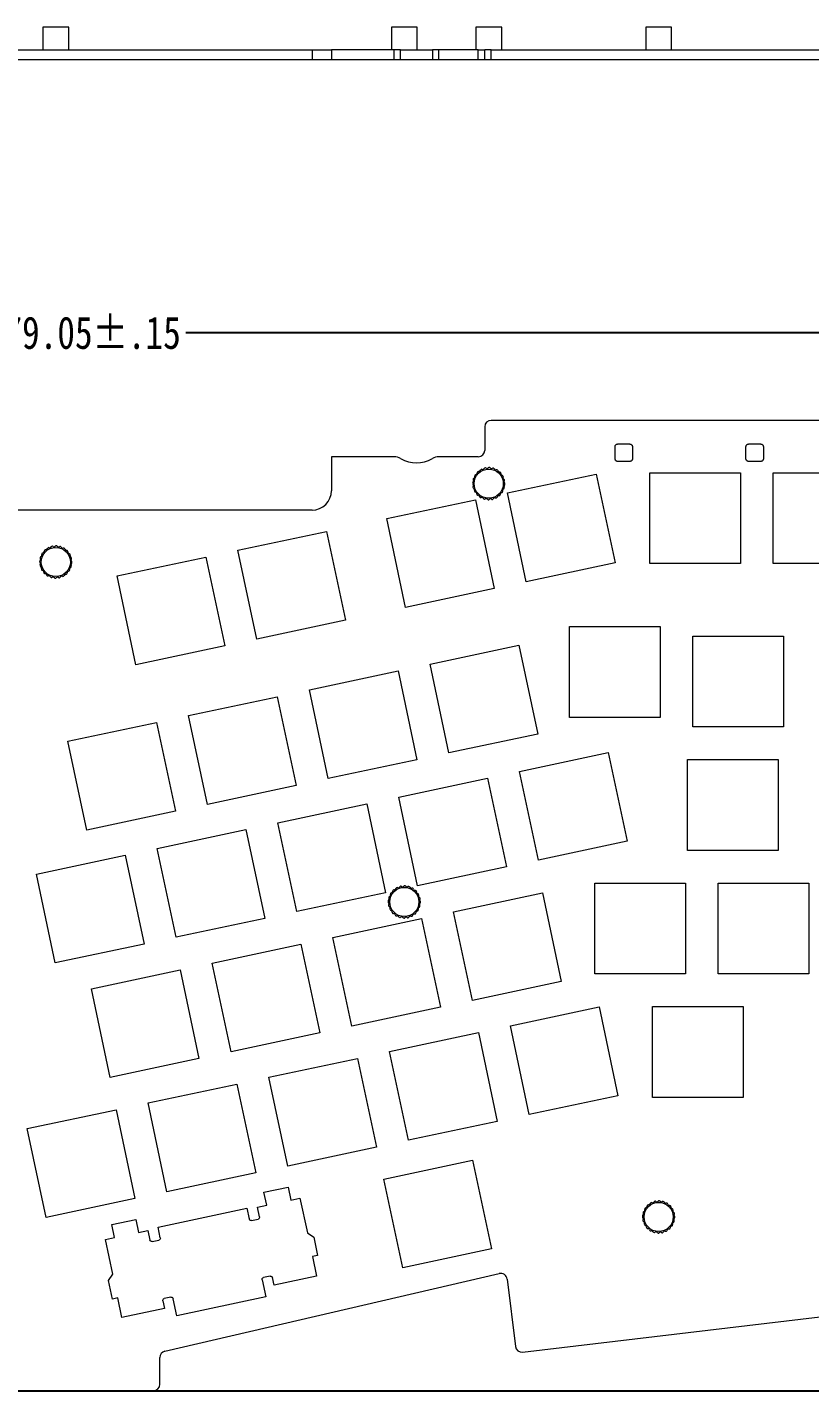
# Model space of a CAD drawing. Header units: inches. Extents: x 633 to 1402, y 68 to 485.
# Drawn here: x 895 to 1015.7, y 67.8 to 278.1 of the extents above; entities that cross this region are included whole.
import ezdxf

# ---------------------------------------------------------------- set-up
doc = ezdxf.new("R2010")
doc.units = ezdxf.units.IN
doc.header["$LTSCALE"] = 2.574606
doc.header["$MEASUREMENT"] = 0
doc.header["$PDMODE"] = 3
doc.header["$PDSIZE"] = 0.3125
doc.layers.get('0').update_dxf_attribs({"linetype": 'CONTINUOUS'})
doc.layers.get('Defpoints').update_dxf_attribs({"linetype": 'CONTINUOUS'})
doc.styles.get("Standard").update_dxf_attribs({"font": 'txt', "width": 0.8})
doc.dimstyles.new('副本 STANDARD', dxfattribs={"dimtxt": 5, "dimasz": 3, "dimexe": 0.125, "dimexo": 0.0625, "dimgap": 0.09, "dimtad": 0, "dimtoh": 1, "dimzin": 4, "dimdsep": 46, "dimtxsty": 'Standard', "dimblk": '_FILLED', "dimcen": 0.09, "dimazin": 1, "dimtp": 0.01, "dimtm": 0.01, "dimtfac": 1, "dimtofl": 0, "dimtmove": 0, "dimatfit": 3, "dimldrblk": '_FILLED', "dimfxl": 1, "dimtolj": 1, "dimtzin": 4, "dimarcsym": 0})

# ---------------------------------------------------------------- blocks, each defined once
blk = doc.blocks.new('_FILLED')
at = {"color": 0, "linetype": 'ByBlock'}
blk.add_solid([(0, 0), (-1, 0.167), (-1, -0.167)], dxfattribs=at)
blk = doc.blocks.new('*D23')
at = {"color": 0, "lineweight": -2, "transparency": 16777216}
for p, q in [((714.15, 182.34), (714.15, 231.07)), ((717.15, 230.94), (887.92, 230.94)), ((1090.2, 230.94), (919.43, 230.94)), ((1093.2, 184.34), (1093.2, 231.07))]:
    blk.add_line(p, q, dxfattribs=at)
at = {"layer": 'Defpoints', "color": 0, "transparency": 16777216}
for p in [(1093.2, 230.94), (1093.2, 184.28), (714.15, 182.28)]:
    blk.add_point(p, dxfattribs=at)
at = {"color": 0, "lineweight": -2, "transparency": 16777216, "xscale": 3, "yscale": 3, "zscale": 3, "rotation": 180}
blk.add_blockref('_FILLED', (714.15, 230.94), dxfattribs=at)
at = {"color": 0, "lineweight": -2, "transparency": 16777216, "xscale": 3, "yscale": 3, "zscale": 3}
blk.add_blockref('_FILLED', (1093.2, 230.94), dxfattribs=at)
at = {"color": 0, "transparency": 16777216, "insert": (903.67, 230.94), "char_height": 5, "attachment_point": 5}
blk.add_mtext('\\A1;379.05±.15', dxfattribs=at)
blk = doc.blocks.new('*D24')
at = {"color": 0, "lineweight": -2, "transparency": 16777216}
for p, q in [((1028.6, 217.45), (1109.17, 217.45)), ((1109.05, 214.45), (1109.05, 157.36)), ((1109.05, 70.75), (1109.05, 127.85)), ((875.78, 67.75), (1109.17, 67.75))]:
    blk.add_line(p, q, dxfattribs=at)
at = {"layer": 'Defpoints', "color": 0, "transparency": 16777216}
for p in [(1028.53, 217.45), (875.71, 67.75), (1109.05, 67.75)]:
    blk.add_point(p, dxfattribs=at)
at = {"color": 0, "lineweight": -2, "transparency": 16777216, "xscale": 3, "yscale": 3, "zscale": 3}
for p, rotation in [((1109.05, 217.45), 90), ((1109.05, 67.75), 270)]:
    blk.add_blockref('_FILLED', p, dxfattribs=dict(at, rotation=rotation))
at = {"color": 0, "transparency": 16777216, "insert": (1109.05, 142.6), "char_height": 5, "attachment_point": 5, "rotation": 90}
blk.add_mtext('\\A1;149.70±.10', dxfattribs=at)

msp = doc.modelspace()

# ---------------------------------------------------------------- linework, layer by layer
at = {"color": 7, "linetype": 'Continuous', "lineweight": 15}
for p, q in [((897.351, 278.093), (897.351, 274.593)), ((901.351, 278.093), (897.351, 278.093)), ((901.351, 274.593), (901.351, 278.093)), ((951.126, 278.093), (951.126, 274.593)), ((955.126, 278.093), (951.126, 278.093)), ((955.126, 274.593), (955.126, 278.093)), ((964.152, 278.093), (964.152, 274.593)), ((968.152, 278.093), (964.152, 278.093)), ((968.152, 274.593), (968.152, 278.093)), ((990.368, 278.093), (990.368, 274.593)), ((994.368, 278.093), (990.368, 278.093)), ((994.368, 274.593), (994.368, 278.093)), ((867.159, 274.593), (938.893, 274.593)), ((938.893, 274.593), (938.893, 273.093)), ((938.893, 274.593), (941.893, 274.593)), ((941.893, 274.593), (941.893, 273.093)), ((951.564, 274.593), (941.893, 274.593)), ((951.564, 273.093), (951.564, 274.593)), ((952.554, 274.593), (951.564, 274.593)), ((952.554, 273.093), (952.554, 274.593)), ((952.554, 274.593), (957.453, 274.593)), ((957.453, 274.593), (957.453, 273.093)), ((958.442, 274.593), (957.453, 274.593)), ((958.442, 273.093), (958.442, 274.593)), ((964.533, 274.593), (958.442, 274.593)), ((964.533, 273.093), (964.533, 274.593)), ((964.533, 274.593), (965.533, 274.593)), ((965.533, 273.093), (965.533, 274.593)), ((966.533, 274.593), (965.533, 274.593)), ((966.533, 273.093), (966.533, 274.593)), ((966.533, 274.593), (1028.533, 274.593)), ((938.893, 273.093), (867.159, 273.093)), ((941.893, 273.093), (938.893, 273.093)), ((951.564, 273.093), (941.893, 273.093)), ((952.554, 273.093), (951.564, 273.093)), ((957.453, 273.093), (952.554, 273.093)), ((958.442, 273.093), (957.453, 273.093)), ((964.533, 273.093), (958.442, 273.093)), ((965.533, 273.093), (964.533, 273.093)), ((966.533, 273.093), (965.533, 273.093)), ((1028.533, 273.093), (966.533, 273.093)), ((1028.533, 217.454), (966.533, 217.454)), ((965.533, 216.454), (965.533, 212.826)), ((985.633, 211.554), (985.633, 213.354)), ((986.083, 213.804), (987.883, 213.804)), ((988.333, 213.354), (988.333, 211.554)), ((1005.833, 211.554), (1005.833, 213.354)), ((1006.283, 213.804), (1008.083, 213.804)), ((1008.533, 213.354), (1008.533, 211.554)), ((941.893, 211.826), (941.893, 206.596)), ((951.564, 211.826), (941.893, 211.826)), ((964.533, 211.826), (958.442, 211.826)), ((987.883, 211.104), (986.083, 211.104)), ((1008.083, 211.104), (1006.283, 211.104)), ((969.038, 206.259), (982.732, 209.172)), ((982.732, 209.172), (985.645, 195.479)), ((990.999, 209.371), (1004.999, 209.371)), ((990.999, 195.371), (990.999, 209.371)), ((1004.999, 209.371), (1004.999, 195.371)), ((1010.049, 209.371), (1024.049, 209.371)), ((1010.049, 195.371), (1010.049, 209.371)), ((971.951, 192.565), (969.038, 206.259)), ((950.405, 202.295), (964.099, 205.208)), ((964.099, 205.208), (967.012, 191.514)), ((938.893, 203.596), (867.159, 203.596)), ((953.318, 188.601), (950.405, 202.295)), ((927.444, 197.41), (941.138, 200.323)), ((941.138, 200.323), (944.051, 186.629)), ((908.811, 193.445), (922.505, 196.359)), ((922.505, 196.359), (925.418, 182.665)), ((930.357, 183.716), (927.444, 197.41)), ((985.645, 195.479), (971.951, 192.565)), ((1004.999, 195.371), (990.999, 195.371)), ((1024.049, 195.371), (1010.049, 195.371)), ((911.724, 179.752), (908.811, 193.445)), ((967.012, 191.514), (953.318, 188.601)), ((944.051, 186.629), (930.357, 183.716)), ((978.598, 185.626), (992.598, 185.626)), ((978.598, 171.626), (978.598, 185.626)), ((992.598, 185.626), (992.598, 171.626)), ((997.648, 184.156), (1011.648, 184.156)), ((997.648, 170.156), (997.648, 184.156)), ((1011.648, 184.156), (1011.648, 170.156)), ((925.418, 182.665), (911.724, 179.752)), ((957.105, 179.836), (970.798, 182.749)), ((970.798, 182.749), (973.712, 169.056)), ((960.018, 166.142), (957.105, 179.836)), ((938.472, 175.872), (952.165, 178.785)), ((952.165, 178.785), (955.079, 165.092)), ((919.839, 171.908), (933.532, 174.821)), ((933.532, 174.821), (936.446, 161.127)), ((941.385, 162.178), (938.472, 175.872)), ((901.206, 167.943), (914.899, 170.857)), ((914.899, 170.857), (917.813, 157.163)), ((922.752, 158.214), (919.839, 171.908)), ((992.598, 171.626), (978.598, 171.626)), ((973.712, 169.056), (960.018, 166.142)), ((1011.648, 170.156), (997.648, 170.156)), ((904.119, 154.25), (901.206, 167.943)), ((970.899, 163.294), (984.592, 166.208)), ((984.592, 166.208), (987.506, 152.514)), ((955.079, 165.092), (941.385, 162.178)), ((996.808, 151.106), (996.808, 165.106)), ((996.808, 165.106), (1010.808, 165.106)), ((1010.808, 165.106), (1010.808, 151.106)), ((952.266, 159.33), (965.959, 162.243)), ((965.959, 162.243), (968.873, 148.55)), ((973.812, 149.601), (970.899, 163.294)), ((936.446, 161.127), (922.752, 158.214)), ((933.633, 155.366), (947.326, 158.279)), ((947.326, 158.279), (950.24, 144.586)), ((955.179, 145.637), (952.266, 159.33)), ((917.813, 157.163), (904.119, 154.25)), ((915, 151.402), (928.693, 154.315)), ((928.693, 154.315), (931.607, 140.622)), ((936.546, 141.672), (933.633, 155.366)), ((987.506, 152.514), (973.812, 149.601)), ((896.367, 147.438), (910.06, 150.351)), ((910.06, 150.351), (912.974, 136.657)), ((917.913, 137.708), (915, 151.402)), ((1010.808, 151.106), (996.808, 151.106)), ((899.28, 133.744), (896.367, 147.438)), ((968.873, 148.55), (955.179, 145.637)), ((982.498, 146.056), (996.498, 146.056)), ((982.498, 132.056), (982.498, 146.056)), ((996.498, 146.056), (996.498, 132.056)), ((1001.548, 146.056), (1015.548, 146.056)), ((1001.548, 132.056), (1001.548, 146.056)), ((1015.548, 146.056), (1015.548, 132.056)), ((950.24, 144.586), (936.546, 141.672)), ((960.739, 141.656), (974.433, 144.57)), ((974.433, 144.57), (977.346, 130.876)), ((963.652, 127.963), (960.739, 141.656)), ((931.607, 140.622), (917.913, 137.708)), ((942.106, 137.692), (955.8, 140.606)), ((955.8, 140.606), (958.713, 126.912)), ((945.019, 123.999), (942.106, 137.692)), ((912.974, 136.657), (899.28, 133.744)), ((923.473, 133.728), (937.167, 136.641)), ((937.167, 136.641), (940.08, 122.948)), ((904.84, 129.764), (918.534, 132.677)), ((918.534, 132.677), (921.447, 118.984)), ((926.386, 120.035), (923.473, 133.728)), ((977.346, 130.876), (963.652, 127.963)), ((996.498, 132.056), (982.498, 132.056)), ((1015.548, 132.056), (1001.548, 132.056)), ((907.753, 116.07), (904.84, 129.764)), ((958.713, 126.912), (945.019, 123.999)), ((969.486, 124.041), (983.18, 126.954)), ((983.18, 126.954), (986.093, 113.261)), ((991.398, 127.006), (1005.398, 127.006)), ((991.398, 113.006), (991.398, 127.006)), ((1005.398, 127.006), (1005.398, 113.006)), ((940.08, 122.948), (926.386, 120.035)), ((950.853, 120.077), (964.547, 122.99)), ((964.547, 122.99), (967.46, 109.297)), ((972.4, 110.348), (969.486, 124.041)), ((953.767, 106.383), (950.853, 120.077)), ((921.447, 118.984), (907.753, 116.07)), ((932.22, 116.113), (945.914, 119.026)), ((945.914, 119.026), (948.827, 105.333)), ((935.134, 102.419), (932.22, 116.113)), ((913.587, 112.149), (927.281, 115.062)), ((927.281, 115.062), (930.194, 101.368)), ((916.501, 98.455), (913.587, 112.149)), ((986.093, 113.261), (972.4, 110.348)), ((1005.398, 113.006), (991.398, 113.006)), ((894.954, 108.184), (908.648, 111.098)), ((908.648, 111.098), (911.561, 97.404)), ((897.868, 94.491), (894.954, 108.184)), ((967.46, 109.297), (953.767, 106.383)), ((948.827, 105.333), (935.134, 102.419)), ((949.966, 100.412), (963.66, 103.325)), ((963.66, 103.325), (966.573, 89.632)), ((930.194, 101.368), (916.501, 98.455)), ((931.469, 98.368), (935.186, 99.159)), ((935.186, 99.159), (935.612, 97.153)), ((952.879, 86.718), (949.966, 100.412)), ((911.561, 97.404), (897.868, 94.491)), ((931.895, 96.363), (931.469, 98.368)), ((935.612, 97.153), (937.03, 97.455)), ((937.03, 97.455), (938.17, 92.1)), ((915.128, 93), (928.822, 95.913)), ((928.822, 95.913), (929.175, 94.25)), ((930.477, 96.061), (931.895, 96.363)), ((930.789, 94.594), (930.477, 96.061)), ((907.994, 93.374), (911.711, 94.165)), ((908.421, 91.369), (907.994, 93.374)), ((911.711, 94.165), (912.138, 92.159)), ((915.482, 91.337), (915.128, 93)), ((929.531, 94.019), (930.558, 94.238)), ((907.002, 91.067), (908.421, 91.369)), ((908.142, 85.712), (907.002, 91.067)), ((912.138, 92.159), (913.556, 92.461)), ((913.556, 92.461), (913.868, 90.994)), ((914.224, 90.763), (915.251, 90.981)), ((938.17, 92.1), (939.148, 91.465)), ((939.148, 91.465), (939.752, 88.628)), ((939.752, 88.628), (938.945, 88.456)), ((938.945, 88.456), (939.59, 85.424)), ((966.573, 89.632), (952.879, 86.718)), ((907.506, 84.733), (908.142, 85.712)), ((908.11, 81.897), (907.506, 84.733)), ((916.188, 73.838), (967.768, 85.832)), ((931.173, 84.861), (931.735, 82.22)), ((932.431, 85.435), (931.404, 85.216)), ((933.037, 84.03), (932.787, 85.204)), ((939.59, 85.424), (933.037, 84.03)), ((968.985, 84.98), (970.26, 74.595)), ((908.917, 82.068), (908.11, 81.897)), ((909.562, 79.036), (908.917, 82.068)), ((917.124, 82.178), (916.096, 81.96)), ((931.735, 82.22), (918.041, 79.307)), ((916.115, 80.43), (909.562, 79.036)), ((915.865, 81.604), (916.115, 80.43)), ((918.041, 79.307), (917.479, 81.947)), ((971.37, 73.724), (1033.2, 81.04)), ((915.413, 68.751), (915.413, 72.861)), ((875.713, 67.751), (914.413, 67.751))]:
    msp.add_line(p, q, dxfattribs=at)
for centre in [(966.152, 207.69), (899.351, 195.599), (953.126, 143.155), (992.368, 94.56)]:
    msp.add_circle(centre, 2.25, dxfattribs=at)
for centre, radius, start, end in [((966.533, 216.454), 1, 90, 180), ((964.533, 212.826), 1, 270, 0), ((951.564, 209.826), 2, 60.34293, 90), ((955.003, 215.865), 4.95, 240.34293, 299.65707), ((958.442, 209.826), 2, 90, 119.65707), ((963.585, 208.103), 0.25, 306.46399, 35.21961), ((963.953, 208.363), 0.2, 167.54107, 215.21961), ((963.945, 208.335), 0.2, 111.46399, 159.14253), ((963.78, 208.754), 0.25, 291.46399, 20.21961), ((964.202, 208.909), 0.2, 152.54107, 200.21961), ((964.187, 208.884), 0.2, 96.46399, 144.14253), ((964.136, 209.331), 0.25, 276.46399, 5.21961), ((964.584, 209.372), 0.2, 137.54107, 185.21961), ((964.563, 209.352), 0.2, 81.46399, 129.14253), ((964.63, 209.797), 0.25, 261.46399, 350.21961), ((965.073, 209.721), 0.2, 122.54107, 170.21961), ((965.047, 209.707), 0.2, 66.46399, 114.14253), ((965.227, 210.119), 0.25, 246.46399, 335.21961), ((965.636, 209.931), 0.2, 107.54107, 155.21961), ((965.607, 209.924), 0.2, 51.46399, 99.14253), ((965.888, 210.276), 0.25, 231.46399, 320.21961), ((966.233, 209.988), 0.2, 92.54107, 140.21961), ((966.204, 209.989), 0.2, 36.46399, 84.14253), ((966.566, 210.256), 0.25, 216.46399, 305.21961), ((966.826, 209.889), 0.2, 77.54107, 125.21961), ((966.797, 209.897), 0.2, 21.46399, 69.14253), ((967.216, 210.062), 0.25, 201.46399, 290.21961), ((967.372, 209.64), 0.2, 62.54107, 110.21961), ((967.347, 209.655), 0.2, 6.46399, 54.14253), ((967.794, 209.706), 0.25, 186.46399, 275.21961), ((967.835, 209.257), 0.2, 47.54107, 95.21961), ((967.815, 209.279), 0.2, 351.46399, 39.14253), ((968.26, 209.212), 0.25, 171.46399, 260.21961), ((968.183, 208.768), 0.2, 32.54107, 80.21961), ((968.582, 208.615), 0.25, 156.46399, 245.21961), ((968.169, 208.794), 0.2, 336.46399, 24.14253), ((968.393, 208.206), 0.2, 17.54107, 65.21961), ((968.387, 208.235), 0.2, 321.46399, 9.14253), ((938.893, 206.596), 3, 270, 0), ((963.853, 207.741), 0.2, 126.46399, 174.14253), ((963.854, 207.771), 0.2, 182.54107, 230.21961), ((963.918, 207.145), 0.2, 141.46399, 189.14253), ((963.911, 207.173), 0.2, 197.54107, 245.21961), ((963.566, 207.425), 0.25, 321.46399, 50.21961), ((963.722, 206.764), 0.25, 336.46399, 65.21961), ((964.135, 206.585), 0.2, 156.46399, 204.14253), ((964.121, 206.611), 0.2, 212.54107, 260.21961), ((964.045, 206.167), 0.25, 351.46399, 80.21961), ((968.168, 206.048), 0.25, 96.46399, 185.21961), ((968.118, 206.495), 0.2, 276.46399, 324.14253), ((968.524, 206.625), 0.25, 111.46399, 200.21961), ((968.102, 206.47), 0.2, 332.54107, 20.21961), ((968.36, 207.044), 0.2, 291.46399, 339.14253), ((968.719, 207.276), 0.25, 126.46399, 215.21961), ((968.739, 207.954), 0.25, 141.46399, 230.21961), ((968.351, 207.016), 0.2, 347.54107, 35.21961), ((968.452, 207.638), 0.2, 306.46399, 354.14253), ((968.451, 207.608), 0.2, 2.54107, 50.21961), ((964.49, 206.1), 0.2, 171.46399, 219.14253), ((964.469, 206.122), 0.2, 227.54107, 275.21961), ((964.51, 205.673), 0.25, 6.46399, 95.21961), ((964.958, 205.724), 0.2, 186.46399, 234.14253), ((964.933, 205.739), 0.2, 242.54107, 290.21961), ((965.088, 205.317), 0.25, 21.46399, 110.21961), ((965.507, 205.482), 0.2, 201.46399, 249.14253), ((965.479, 205.49), 0.2, 257.54107, 305.21961), ((965.738, 205.123), 0.25, 36.46399, 125.21961), ((966.1, 205.39), 0.2, 216.46399, 264.14253), ((966.071, 205.391), 0.2, 272.54107, 320.21961), ((966.417, 205.103), 0.25, 51.46399, 140.21961), ((966.697, 205.455), 0.2, 231.46399, 279.14253), ((966.669, 205.448), 0.2, 287.54107, 335.21961), ((967.077, 205.26), 0.25, 66.46399, 155.21961), ((967.257, 205.672), 0.2, 246.46399, 294.14253), ((967.231, 205.658), 0.2, 302.54107, 350.21961), ((967.675, 205.582), 0.25, 81.46399, 170.21961), ((967.741, 206.027), 0.2, 261.46399, 309.14253), ((967.72, 206.007), 0.2, 317.54107, 5.21961), ((898.272, 197.63), 0.2, 122.54107, 170.21961), ((898.246, 197.616), 0.2, 66.46399, 114.14253), ((898.426, 198.029), 0.25, 246.46399, 335.21961), ((898.834, 197.84), 0.2, 107.54107, 155.21961), ((898.806, 197.833), 0.2, 51.46399, 99.14253), ((899.086, 198.185), 0.25, 231.46399, 320.21961), ((899.432, 197.897), 0.2, 92.54107, 140.21961), ((899.403, 197.898), 0.2, 36.46399, 84.14253), ((899.765, 198.166), 0.25, 216.46399, 305.21961), ((900.024, 197.798), 0.2, 77.54107, 125.21961), ((899.996, 197.806), 0.2, 21.46399, 69.14253), ((900.415, 197.971), 0.25, 201.46399, 290.21961), ((900.571, 197.549), 0.2, 62.54107, 110.21961), ((900.546, 197.564), 0.2, 6.46399, 54.14253), ((897.052, 195.651), 0.2, 126.46399, 174.14253), ((897.052, 195.68), 0.2, 182.54107, 230.21961), ((896.784, 196.012), 0.25, 306.46399, 35.21961), ((897.152, 196.272), 0.2, 167.54107, 215.21961), ((897.143, 196.244), 0.2, 111.46399, 159.14253), ((896.979, 196.663), 0.25, 291.46399, 20.21961), ((897.401, 196.818), 0.2, 152.54107, 200.21961), ((897.386, 196.793), 0.2, 96.46399, 144.14253), ((897.335, 197.24), 0.25, 276.46399, 5.21961), ((897.783, 197.281), 0.2, 137.54107, 185.21961), ((897.762, 197.261), 0.2, 81.46399, 129.14253), ((897.829, 197.706), 0.25, 261.46399, 350.21961), ((900.993, 197.615), 0.25, 186.46399, 275.21961), ((901.034, 197.167), 0.2, 47.54107, 95.21961), ((901.014, 197.188), 0.2, 351.46399, 39.14253), ((901.459, 197.121), 0.25, 171.46399, 260.21961), ((901.382, 196.678), 0.2, 32.54107, 80.21961), ((901.781, 196.524), 0.25, 156.46399, 245.21961), ((901.368, 196.703), 0.2, 336.46399, 24.14253), ((901.592, 196.115), 0.2, 17.54107, 65.21961), ((901.937, 195.863), 0.25, 141.46399, 230.21961), ((901.585, 196.144), 0.2, 321.46399, 9.14253), ((901.65, 195.517), 0.2, 2.54107, 50.21961), ((897.116, 195.054), 0.2, 141.46399, 189.14253), ((897.11, 195.082), 0.2, 197.54107, 245.21961), ((896.764, 195.334), 0.25, 321.46399, 50.21961), ((896.921, 194.674), 0.25, 336.46399, 65.21961), ((897.334, 194.494), 0.2, 156.46399, 204.14253), ((897.32, 194.52), 0.2, 212.54107, 260.21961), ((897.243, 194.076), 0.25, 351.46399, 80.21961), ((897.688, 194.009), 0.2, 171.46399, 219.14253), ((897.668, 194.031), 0.2, 227.54107, 275.21961), ((897.709, 193.583), 0.25, 6.46399, 95.21961), ((898.156, 193.633), 0.2, 186.46399, 234.14253), ((900.43, 193.567), 0.2, 302.54107, 350.21961), ((900.873, 193.491), 0.25, 81.46399, 170.21961), ((900.94, 193.936), 0.2, 261.46399, 309.14253), ((900.919, 193.916), 0.2, 317.54107, 5.21961), ((901.367, 193.957), 0.25, 96.46399, 185.21961), ((901.316, 194.404), 0.2, 276.46399, 324.14253), ((901.723, 194.535), 0.25, 111.46399, 200.21961), ((901.301, 194.379), 0.2, 332.54107, 20.21961), ((901.559, 194.953), 0.2, 291.46399, 339.14253), ((901.918, 195.185), 0.25, 126.46399, 215.21961), ((901.55, 194.925), 0.2, 347.54107, 35.21961), ((901.65, 195.547), 0.2, 306.46399, 354.14253), ((898.131, 193.649), 0.2, 242.54107, 290.21961), ((898.287, 193.226), 0.25, 21.46399, 110.21961), ((898.706, 193.391), 0.2, 201.46399, 249.14253), ((898.678, 193.399), 0.2, 257.54107, 305.21961), ((898.937, 193.032), 0.25, 36.46399, 125.21961), ((899.299, 193.299), 0.2, 216.46399, 264.14253), ((899.27, 193.3), 0.2, 272.54107, 320.21961), ((899.616, 193.012), 0.25, 51.46399, 140.21961), ((899.896, 193.364), 0.2, 231.46399, 279.14253), ((899.867, 193.357), 0.2, 287.54107, 335.21961), ((900.276, 193.169), 0.25, 66.46399, 155.21961), ((900.456, 193.581), 0.2, 246.46399, 294.14253), ((951.603, 145.263), 0.25, 261.46399, 350.21961), ((952.047, 145.186), 0.2, 122.54107, 170.21961), ((952.021, 145.172), 0.2, 66.46399, 114.14253), ((952.201, 145.585), 0.25, 246.46399, 335.21961), ((952.609, 145.396), 0.2, 107.54107, 155.21961), ((952.581, 145.389), 0.2, 51.46399, 99.14253), ((952.861, 145.741), 0.25, 231.46399, 320.21961), ((953.207, 145.454), 0.2, 92.54107, 140.21961), ((953.178, 145.454), 0.2, 36.46399, 84.14253), ((953.539, 145.722), 0.25, 216.46399, 305.21961), ((953.799, 145.354), 0.2, 77.54107, 125.21961), ((953.771, 145.363), 0.2, 21.46399, 69.14253), ((954.19, 145.527), 0.25, 201.46399, 290.21961), ((954.345, 145.105), 0.2, 62.54107, 110.21961), ((954.32, 145.12), 0.2, 6.46399, 54.14253), ((954.767, 145.171), 0.25, 186.46399, 275.21961), ((950.826, 143.207), 0.2, 126.46399, 174.14253), ((950.827, 143.236), 0.2, 182.54107, 230.21961), ((950.539, 142.89), 0.25, 321.46399, 50.21961), ((950.559, 143.569), 0.25, 306.46399, 35.21961), ((950.926, 143.828), 0.2, 167.54107, 215.21961), ((950.918, 143.8), 0.2, 111.46399, 159.14253), ((950.753, 144.219), 0.25, 291.46399, 20.21961), ((951.176, 144.375), 0.2, 152.54107, 200.21961), ((951.16, 144.35), 0.2, 96.46399, 144.14253), ((951.11, 144.797), 0.25, 276.46399, 5.21961), ((951.558, 144.838), 0.2, 137.54107, 185.21961), ((951.536, 144.818), 0.2, 81.46399, 129.14253), ((954.808, 144.723), 0.2, 47.54107, 95.21961), ((954.788, 144.744), 0.2, 351.46399, 39.14253), ((955.233, 144.677), 0.25, 171.46399, 260.21961), ((955.157, 144.234), 0.2, 32.54107, 80.21961), ((955.556, 144.08), 0.25, 156.46399, 245.21961), ((955.143, 144.26), 0.2, 336.46399, 24.14253), ((955.367, 143.671), 0.2, 17.54107, 65.21961), ((955.712, 143.42), 0.25, 141.46399, 230.21961), ((955.36, 143.7), 0.2, 321.46399, 9.14253), ((955.425, 143.103), 0.2, 306.46399, 354.14253), ((955.424, 143.074), 0.2, 2.54107, 50.21961), ((950.891, 142.61), 0.2, 141.46399, 189.14253), ((950.884, 142.638), 0.2, 197.54107, 245.21961), ((950.696, 142.23), 0.25, 336.46399, 65.21961), ((951.108, 142.05), 0.2, 156.46399, 204.14253), ((951.094, 142.076), 0.2, 212.54107, 260.21961), ((951.018, 141.633), 0.25, 351.46399, 80.21961), ((951.463, 141.566), 0.2, 171.46399, 219.14253), ((951.443, 141.587), 0.2, 227.54107, 275.21961), ((951.484, 141.139), 0.25, 6.46399, 95.21961), ((951.931, 141.19), 0.2, 186.46399, 234.14253), ((951.906, 141.205), 0.2, 242.54107, 290.21961), ((952.062, 140.783), 0.25, 21.46399, 110.21961), ((954.051, 140.725), 0.25, 66.46399, 155.21961), ((954.23, 141.138), 0.2, 246.46399, 294.14253), ((954.205, 141.124), 0.2, 302.54107, 350.21961), ((954.648, 141.047), 0.25, 81.46399, 170.21961), ((954.715, 141.492), 0.2, 261.46399, 309.14253), ((954.694, 141.472), 0.2, 317.54107, 5.21961), ((955.142, 141.513), 0.25, 96.46399, 185.21961), ((955.091, 141.96), 0.2, 276.46399, 324.14253), ((955.498, 142.091), 0.25, 111.46399, 200.21961), ((955.076, 141.935), 0.2, 332.54107, 20.21961), ((955.333, 142.51), 0.2, 291.46399, 339.14253), ((955.693, 142.741), 0.25, 126.46399, 215.21961), ((955.325, 142.482), 0.2, 347.54107, 35.21961), ((952.48, 140.947), 0.2, 201.46399, 249.14253), ((952.452, 140.956), 0.2, 257.54107, 305.21961), ((952.712, 140.588), 0.25, 36.46399, 125.21961), ((953.074, 140.856), 0.2, 216.46399, 264.14253), ((953.044, 140.856), 0.2, 272.54107, 320.21961), ((953.39, 140.568), 0.25, 51.46399, 140.21961), ((953.671, 140.92), 0.2, 231.46399, 279.14253), ((953.642, 140.914), 0.2, 287.54107, 335.21961), ((991.289, 96.591), 0.2, 122.54107, 170.21961), ((991.263, 96.578), 0.2, 66.46399, 114.14253), ((991.443, 96.99), 0.25, 246.46399, 335.21961), ((991.852, 96.801), 0.2, 107.54107, 155.21961), ((991.823, 96.795), 0.2, 51.46399, 99.14253), ((992.104, 97.147), 0.25, 231.46399, 320.21961), ((992.449, 96.859), 0.2, 92.54107, 140.21961), ((992.42, 96.86), 0.2, 36.46399, 84.14253), ((992.782, 97.127), 0.25, 216.46399, 305.21961), ((993.042, 96.759), 0.2, 77.54107, 125.21961), ((993.014, 96.768), 0.2, 21.46399, 69.14253), ((993.432, 96.933), 0.25, 201.46399, 290.21961), ((990.069, 94.612), 0.2, 126.46399, 174.14253), ((989.801, 94.974), 0.25, 306.46399, 35.21961), ((990.169, 95.234), 0.2, 167.54107, 215.21961), ((990.161, 95.205), 0.2, 111.46399, 159.14253), ((989.996, 95.624), 0.25, 291.46399, 20.21961), ((990.418, 95.78), 0.2, 152.54107, 200.21961), ((990.403, 95.755), 0.2, 96.46399, 144.14253), ((990.352, 96.202), 0.25, 276.46399, 5.21961), ((990.8, 96.243), 0.2, 137.54107, 185.21961), ((990.779, 96.223), 0.2, 81.46399, 129.14253), ((990.846, 96.668), 0.25, 261.46399, 350.21961), ((993.588, 96.51), 0.2, 62.54107, 110.21961), ((993.563, 96.526), 0.2, 6.46399, 54.14253), ((994.01, 96.576), 0.25, 186.46399, 275.21961), ((994.051, 96.128), 0.2, 47.54107, 95.21961), ((994.031, 96.149), 0.2, 351.46399, 39.14253), ((994.476, 96.083), 0.25, 171.46399, 260.21961), ((994.399, 95.639), 0.2, 32.54107, 80.21961), ((994.798, 95.485), 0.25, 156.46399, 245.21961), ((994.386, 95.665), 0.2, 336.46399, 24.14253), ((994.609, 95.077), 0.2, 17.54107, 65.21961), ((994.955, 94.825), 0.25, 141.46399, 230.21961), ((994.603, 95.105), 0.2, 321.46399, 9.14253), ((990.07, 94.641), 0.2, 182.54107, 230.21961), ((990.134, 94.015), 0.2, 141.46399, 189.14253), ((990.127, 94.044), 0.2, 197.54107, 245.21961), ((989.782, 94.296), 0.25, 321.46399, 50.21961), ((989.938, 93.635), 0.25, 336.46399, 65.21961), ((990.351, 93.455), 0.2, 156.46399, 204.14253), ((990.337, 93.481), 0.2, 212.54107, 260.21961), ((990.261, 93.038), 0.25, 351.46399, 80.21961), ((990.706, 92.971), 0.2, 171.46399, 219.14253), ((990.685, 92.992), 0.2, 227.54107, 275.21961), ((990.726, 92.544), 0.25, 6.46399, 95.21961), ((991.174, 92.595), 0.2, 186.46399, 234.14253), ((993.891, 92.453), 0.25, 81.46399, 170.21961), ((993.957, 92.898), 0.2, 261.46399, 309.14253), ((993.936, 92.877), 0.2, 317.54107, 5.21961), ((994.384, 92.918), 0.25, 96.46399, 185.21961), ((994.334, 93.366), 0.2, 276.46399, 324.14253), ((994.741, 93.496), 0.25, 111.46399, 200.21961), ((994.318, 93.341), 0.2, 332.54107, 20.21961), ((994.576, 93.915), 0.2, 291.46399, 339.14253), ((994.935, 94.146), 0.25, 126.46399, 215.21961), ((994.567, 93.887), 0.2, 347.54107, 35.21961), ((994.668, 94.508), 0.2, 306.46399, 354.14253), ((994.667, 94.479), 0.2, 2.54107, 50.21961), ((991.149, 92.61), 0.2, 242.54107, 290.21961), ((991.304, 92.188), 0.25, 21.46399, 110.21961), ((991.723, 92.353), 0.2, 201.46399, 249.14253), ((991.695, 92.361), 0.2, 257.54107, 305.21961), ((991.954, 91.993), 0.25, 36.46399, 125.21961), ((992.316, 92.261), 0.2, 216.46399, 264.14253), ((992.287, 92.262), 0.2, 272.54107, 320.21961), ((992.633, 91.974), 0.25, 51.46399, 140.21961), ((992.913, 92.326), 0.2, 231.46399, 279.14253), ((992.885, 92.319), 0.2, 287.54107, 335.21961), ((993.293, 92.13), 0.25, 66.46399, 155.21961), ((993.473, 92.543), 0.2, 246.46399, 294.14253), ((993.447, 92.529), 0.2, 302.54107, 350.21961), ((967.993, 84.858), 1, 7, 103.01389), ((916.413, 72.864), 1, 103.00375, 180.15699), ((971.253, 74.717), 1, 187, 276.74784), ((914.413, 68.751), 1, 270, 0)]:
    msp.add_arc(centre, radius, start, end, dxfattribs=at)
for points, knots in [([(985.633, 213.354), (985.634, 213.373), (985.635, 213.41), (985.646, 213.466), (985.667, 213.531), (985.704, 213.602), (985.762, 213.674), (985.834, 213.733), (985.914, 213.774), (985.998, 213.799), (986.055, 213.802), (986.083, 213.804)], [0, 0, 0, 0, 0.0795968, 0.1592228, 0.2401291, 0.3686016, 0.5000689, 0.6285428, 0.7600114, 0.8792821, 1, 1, 1, 1]), ([(987.883, 213.804), (987.902, 213.803), (987.939, 213.802), (987.995, 213.791), (988.06, 213.77), (988.132, 213.733), (988.203, 213.675), (988.262, 213.603), (988.303, 213.523), (988.329, 213.439), (988.332, 213.382), (988.333, 213.354)], [0, 0, 0, 0, 0.0795968, 0.1592228, 0.2401291, 0.3686016, 0.5000689, 0.6285428, 0.7600114, 0.8792821, 1, 1, 1, 1]), ([(1005.833, 213.354), (1005.834, 213.373), (1005.835, 213.41), (1005.846, 213.466), (1005.867, 213.531), (1005.904, 213.602), (1005.962, 213.674), (1006.034, 213.733), (1006.114, 213.774), (1006.198, 213.799), (1006.254, 213.802), (1006.283, 213.804)], [0, 0, 0, 0, 0.0795968, 0.1592228, 0.2401291, 0.3686016, 0.5000689, 0.6285428, 0.7600114, 0.8792821, 1, 1, 1, 1]), ([(1008.083, 213.804), (1008.102, 213.803), (1008.139, 213.802), (1008.195, 213.791), (1008.26, 213.77), (1008.331, 213.733), (1008.403, 213.675), (1008.462, 213.603), (1008.503, 213.523), (1008.529, 213.439), (1008.531, 213.382), (1008.533, 213.354)], [0, 0, 0, 0, 0.0795968, 0.1592228, 0.2401291, 0.3686016, 0.5000689, 0.6285428, 0.7600114, 0.8792821, 1, 1, 1, 1]), ([(986.083, 211.104), (986.065, 211.104), (986.027, 211.106), (985.971, 211.117), (985.907, 211.138), (985.835, 211.175), (985.763, 211.233), (985.704, 211.305), (985.664, 211.384), (985.638, 211.469), (985.635, 211.525), (985.633, 211.554)], [0, 0, 0, 0, 0.07959676, 0.1592228, 0.24012907, 0.3686016, 0.50006889, 0.62854276, 0.7600114, 0.87928211, 1, 1, 1, 1]), ([(988.333, 211.554), (988.333, 211.535), (988.331, 211.498), (988.32, 211.442), (988.299, 211.377), (988.262, 211.305), (988.204, 211.234), (988.132, 211.175), (988.053, 211.134), (987.968, 211.108), (987.912, 211.105), (987.883, 211.104)], [0, 0, 0, 0, 0.0795968, 0.1592228, 0.2401291, 0.3686016, 0.5000689, 0.6285428, 0.7600114, 0.8792821, 1, 1, 1, 1]), ([(1006.283, 211.104), (1006.264, 211.104), (1006.227, 211.106), (1006.171, 211.117), (1006.106, 211.138), (1006.034, 211.175), (1005.963, 211.233), (1005.904, 211.305), (1005.863, 211.384), (1005.837, 211.469), (1005.834, 211.525), (1005.833, 211.554)], [0, 0, 0, 0, 0.0795968, 0.1592228, 0.2401291, 0.3686016, 0.5000689, 0.6285428, 0.7600114, 0.8792821, 1, 1, 1, 1]), ([(1008.533, 211.554), (1008.532, 211.535), (1008.531, 211.498), (1008.52, 211.442), (1008.499, 211.377), (1008.462, 211.305), (1008.404, 211.234), (1008.332, 211.175), (1008.252, 211.134), (1008.168, 211.108), (1008.111, 211.105), (1008.083, 211.104)], [0, 0, 0, 0, 0.0795968, 0.1592228, 0.2401291, 0.3686016, 0.5000689, 0.6285428, 0.7600114, 0.8792821, 1, 1, 1, 1]), ([(929.531, 94.019), (929.454, 94.003), (929.371, 94.018), (929.24, 94.104), (929.192, 94.174), (929.175, 94.25)], [0, 0, 0, 0, 0.5, 0.5, 1, 1, 1, 1]), ([(930.789, 94.594), (930.806, 94.517), (930.79, 94.434), (930.705, 94.302), (930.635, 94.254), (930.558, 94.238)], [0, 0, 0, 0, 0.5, 0.5, 1, 1, 1, 1]), ([(914.224, 90.763), (914.147, 90.747), (914.064, 90.762), (913.932, 90.848), (913.884, 90.917), (913.868, 90.994)], [0, 0, 0, 0, 0.5, 0.5, 1, 1, 1, 1]), ([(915.482, 91.337), (915.498, 91.26), (915.483, 91.177), (915.397, 91.046), (915.328, 90.998), (915.251, 90.981)], [0, 0, 0, 0, 0.5, 0.5, 1, 1, 1, 1]), ([(931.173, 84.861), (931.157, 84.937), (931.172, 85.02), (931.257, 85.152), (931.327, 85.2), (931.404, 85.216)], [0, 0, 0, 0, 0.5, 0.5, 1, 1, 1, 1]), ([(932.431, 85.435), (932.508, 85.451), (932.591, 85.436), (932.723, 85.35), (932.77, 85.281), (932.787, 85.204)], [0, 0, 0, 0, 0.5, 0.5, 1, 1, 1, 1]), ([(917.124, 82.178), (917.2, 82.195), (917.283, 82.179), (917.415, 82.094), (917.463, 82.024), (917.479, 81.947)], [0, 0, 0, 0, 0.5, 0.5, 1, 1, 1, 1]), ([(915.865, 81.604), (915.849, 81.681), (915.865, 81.764), (915.95, 81.896), (916.02, 81.944), (916.096, 81.96)], [0, 0, 0, 0, 0.5, 0.5, 1, 1, 1, 1])]:
    msp.add_open_spline(points, degree=3, knots=knots, dxfattribs=at)

# ---------------------------------------------------------------- dimensions: what is measured, and where the dimension line sits
at = {"color": 3}
dim = msp.add_linear_dim(base=(1093.198, 230.944), p1=(714.148, 182.276), p2=(1093.198, 184.276), dimstyle='副本 STANDARD', override={"dimtol": 1, "dimtp": 0.15, "dimtm": 0.15}, dxfattribs=at)
dim.commit()
dim.dimension.update_dxf_attribs({"geometry": '*D23', "text_midpoint": (903.673, 230.944)})
dim = msp.add_linear_dim(base=(1109.045, 67.751), p1=(1028.533, 217.454), p2=(875.713, 67.751), angle=90, dimstyle='副本 STANDARD', override={"dimtol": 1, "dimtp": 0.1, "dimtm": 0.1}, dxfattribs=at)
dim.commit()
dim.dimension.update_dxf_attribs({"geometry": '*D24', "text_midpoint": (1109.045, 142.602)})

doc.saveas('drawing.dxf')
